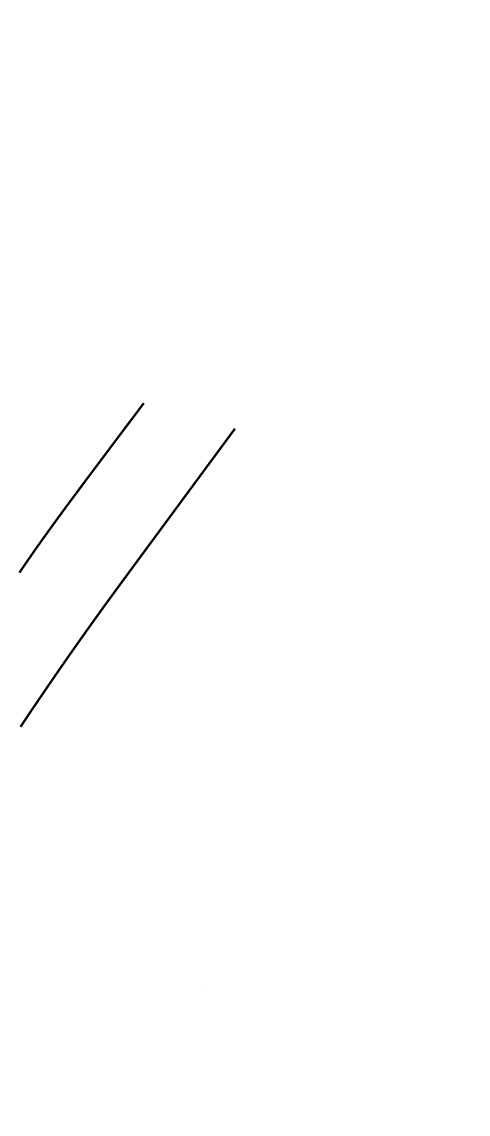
# Model space of a CAD drawing. Extents: x 36524600 to 36525730, y 2746759 to 2747713.
# Drawn here: x 36525167.87 to 36525182.52, y 2747260.48 to 2747296.35 of the extents above; entities that cross this region are included whole.
import ezdxf

# ---------------------------------------------------------------- set-up
doc = ezdxf.new("R2010")
doc.units = 0
doc.header["$LTSCALE"] = 1000
doc.header["$MEASUREMENT"] = 0
doc.layers.add('DGX', color=251, linetype='Continuous')
doc.layers.add('DMTZ', color=3, linetype='Continuous')
doc.linetypes.add('10421', pattern='A,2,[150,AAA.SHX,S=0.5,R=0,X=0,Y=0.5],1e-11', length=2)

# ---------------------------------------------------------------- blocks, each defined once
blk = doc.blocks.new('dxt')
at = {"layer": 'DGX', "color": 253, "linetype": 'Continuous', "const_width": 0.075, "flags": 128}
for points in [[(36525167.825, 2747273.198), (36525167.959, 2747273.399), (36525168.093, 2747273.599), (36525168.228, 2747273.8), (36525168.363, 2747274), (36525168.499, 2747274.199), (36525168.635, 2747274.399), (36525168.771, 2747274.598), (36525168.908, 2747274.797), (36525169.045, 2747274.996), (36525169.182, 2747275.195), (36525169.32, 2747275.393), (36525169.458, 2747275.591), (36525169.597, 2747275.789), (36525169.736, 2747275.986), (36525169.876, 2747276.183), (36525170.015, 2747276.38), (36525170.156, 2747276.577), (36525170.296, 2747276.773), (36525170.437, 2747276.969), (36525170.578, 2747277.165), (36525170.72, 2747277.36), (36525170.909, 2747277.619), (36525171.192, 2747278.005), (36525171.57, 2747278.518), (36525172.041, 2747279.158), (36525172.607, 2747279.925), (36525173.266, 2747280.82), (36525174.02, 2747281.841), (36525174.868, 2747282.99)], [(36525171.875, 2747283.828), (36525171.38, 2747283.171), (36525170.931, 2747282.574), (36525170.527, 2747282.036), (36525170.17, 2747281.559), (36525169.858, 2747281.142), (36525169.592, 2747280.784), (36525169.371, 2747280.487), (36525169.197, 2747280.25), (36525169.05, 2747280.049), (36525168.914, 2747279.861), (36525168.786, 2747279.685), (36525168.669, 2747279.523), (36525168.561, 2747279.373), (36525168.464, 2747279.236), (36525168.375, 2747279.111), (36525168.297, 2747279), (36525168.224, 2747278.894), (36525168.151, 2747278.789), (36525168.078, 2747278.683), (36525168.005, 2747278.578), (36525167.932, 2747278.472), (36525167.86, 2747278.366), (36525167.787, 2747278.26)]]:
    blk.add_lwpolyline(points, dxfattribs=at)
at = {"layer": 'DMTZ', "color": 253, "linetype": '10421', "const_width": 0.00000222, "elevation": 219.93, "flags": 128}
blk.add_lwpolyline([(36525166.929, 2747300.516), (36525165.732, 2747299.357), (36525164.569, 2747297.87), (36525163.17, 2747295.475), (36525161.631, 2747290.223), (36525161.831, 2747287.489), (36525163.043, 2747285.319), (36525163.836, 2747283.725), (36525164.529, 2747283.065), (36525166.743, 2747282.514), (36525169.007, 2747282.529), (36525170.745, 2747283.342), (36525171.875, 2747283.828), (36525172.934, 2747283.796), (36525174.028, 2747283.468), (36525174.868, 2747282.99), (36525175.717, 2747282.253), (36525177.09, 2747281.714), (36525178.216, 2747281.632), (36525179.582, 2747281.763), (36525180.977, 2747281.417), (36525181.721, 2747281.195), (36525181.765, 2747281.173), (36525182.206, 2747280.939), (36525182.239, 2747280.919), (36525182.283, 2747280.892), (36525182.504, 2747280.688), (36525182.508, 2747280.68), (36525182.524, 2747280.636), (36525182.518, 2747280.28), (36525182.516, 2747280.266), (36525182.511, 2747280.215), (36525182.472, 2747279.718), (36525182.469, 2747279.677), (36525181.745, 2747278.332), (36525181.056, 2747277.051), (36525176.311, 2747268.536), (36525170.275, 2747258.444), (36525161.815, 2747246.735), (36525159.343, 2747243.972), (36525157.764, 2747242.725), (36525155.651, 2747242), (36525152.012, 2747242.096), (36525145.798, 2747242.514), (36525142.035, 2747241.584), (36525139.342, 2747240.791), (36525137.643, 2747240.272), (36525135.832, 2747240.113), (36525134.598, 2747240.353), (36525133.114, 2747240.326), (36525131.177, 2747239.764), (36525128.675, 2747238.048), (36525127.686, 2747237.033), (36525126.833, 2747235.521), (36525126.999, 2747234.24), (36525127.208, 2747232.466), (36525128.357, 2747229.626), (36525128.263, 2747229.235), (36525127.983, 2747228.937), (36525126.578, 2747229.079), (36525124.107, 2747229.635), (36525120.722, 2747230.167), (36525119.286, 2747230.367), (36525118.145, 2747230.928), (36525117.765, 2747231.961), (36525118.06, 2747232.897), (36525119.905, 2747237.439), (36525119.993, 2747238.831), (36525119.851, 2747240.076), (36525118.863, 2747241.173), (36525114.687, 2747244.466), (36525112.563, 2747245.632), (36525108.067, 2747247.011), (36525105.726, 2747247.893), (36525102.43, 2747249.805), (36525102.079, 2747250.314), (36525101.415, 2747251.458), (36525100.804, 2747252.955), (36525100.409, 2747253.889), (36525099.543, 2747254.906), (36525098.502, 2747255.802), (36525097.848, 2747256.032), (36525096.983, 2747256.302), (36525096.27, 2747256.329), (36525094.787, 2747256.267), (36525093.888, 2747256.26), (36525092.704, 2747256.683), (36525091.779, 2747257.336), (36525091.241, 2747258.129), (36525090.219, 2747260.309), (36525088.878, 2747262.056), (36525087.853, 2747263.306), (36525086.017, 2747264.788), (36525084.344, 2747266.27), (36525083.138, 2747266.977), (36525079.742, 2747267.979), (36525078.098, 2747268.483), (36525076.36, 2747269.125), (36525074.97, 2747269.554), (36525073.726, 2747270.356), (36525072.98, 2747271.35), (36525072.372, 2747272.848), (36525072.278, 2747274.354), (36525072.519, 2747277.055), (36525072.425, 2747279.839), (36525072.267, 2747282.41), (36525072.11, 2747283.746), (36525071.722, 2747285.011), (36525071.448, 2747285.878), (36525071.128, 2747286.67)], dxfattribs=at)

msp = doc.modelspace()

# ---------------------------------------------------------------- block references
msp.add_blockref('dxt', (0, 0))

doc.saveas('drawing.dxf')
